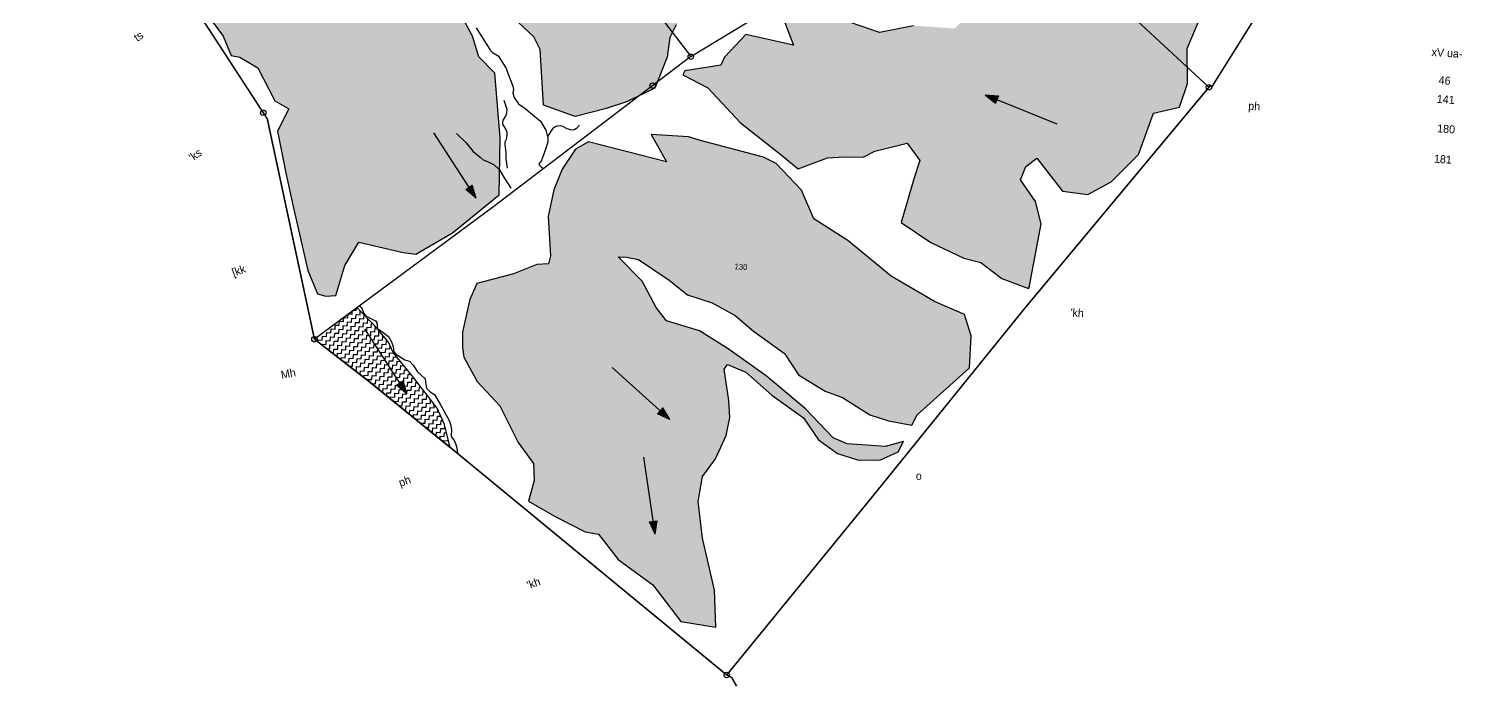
# Model space of a CAD drawing. Header units: metres. Extents: x 286068 to 287359, y 2005630 to 2007176.
# Drawn here: x 286094 to 287272, y 2005630 to 2006164 of the extents above; entities that cross this region are included whole.
import ezdxf
from ezdxf.enums import TextEntityAlignment as Align

# ---------------------------------------------------------------- set-up
doc = ezdxf.new("R2010")
doc.units = ezdxf.units.M
doc.header["$MEASUREMENT"] = 0
doc.linetypes.add('DIVIDE', pattern=[1.25, 0.5, -0.25, 0, -0.25, 0, -0.25])
for name, color, linetype in [('LINE_WATER', 4, 'Continuous'), ('POLY_HATCH', 12, 'Continuous'), ('POLY_PARCEL', 6, 'Continuous'), ('SYM_ARROW', 1, 'Continuous'), ('SYM_STONE', 1, 'Continuous'), ('TEXT_MAPOUT', 7, 'Continuous'), ('TEXT_PARCEL', 7, 'Continuous'), ('V_BOUND_LINE', 7, 'Continuous'), ('V_DIVIDE_LINE', 7, 'DIVIDE')]:
    doc.layers.add(name, color=color, linetype=linetype)
doc.styles.add('TEXT_MAP', font='')
doc.styles.get('TEXT_MAP').set_extended_font_data('Kruti Dev 050')
pattern_1 = [(356.20205, (285772.9125, 2005632.3665), (3.457037, 3.026626), [3.248967, -3.248967]), (86.20205, (285776.1543, 2005632.1513), (-3.026626, 3.457037), [3.248967, -3.248967])]

# ---------------------------------------------------------------- blocks, each defined once
blk = doc.blocks.new('STONE')
blk.add_circle((0, 0), 0.851)
blk = doc.blocks.new('ARROWASPECT')
h = blk.add_hatch(color=256)
h.paths.add_polyline_path([(2.85, -2.85), (3.72, -1.98), (0, 0)])
h.paths.add_polyline_path([(0, 0), (1.98, -3.72), (2.85, -2.85)])
for points in [[(0, 0), (17.15, -17.15)], [(0, 0), (1.98, -3.72)], [(0, 0), (3.72, -1.98)], [(3.72, -1.98), (1.98, -3.72)]]:
    blk.add_lwpolyline(points)
blk = doc.blocks.new('897')
at = {"layer": 'POLY_HATCH'}
h = blk.add_hatch(dxfattribs=at)
h.set_pattern_fill('ZIGZAG', color=256, scale=25.991732, angle=-3.7979, style=0)
h.set_pattern_definition(pattern_1)
h.paths.add_polyline_path([(287242.2, 2006596.5), (287264.9, 2006643.9), (287272.1, 2006660.3), (287179.8, 2006730.6), (287174.3, 2006721.1), (287163.3, 2006703.9), (287175.9, 2006694.5), (287169.4, 2006668.1), (287162, 2006639.5), (287155.2, 2006602), (287146.4, 2006604.3), (287135.2, 2006609.3), (287111.8, 2006607.3), (287095, 2006591.7), (287059.7, 2006568), (287030, 2006551.7), (286996.6, 2006543.6), (286961.3, 2006545.6), (286930, 2006505.4), (286894.7, 2006488.1), (286895.2, 2006503), (286908.6, 2006523.9), (286897.7, 2006546.4), (286860, 2006531.4), (286849.1, 2006512.3), (286841.6, 2006502.1), (286833.7, 2006499.2), (286816.5, 2006490.9), (286810.8, 2006501.1), (286811.3, 2006515.6), (286806.4, 2006518.5), (286787.6, 2006512.1), (286774.8, 2006506.1), (286770.9, 2006499.5), (286766.7, 2006487.4), (286765.8, 2006480.2), (286748.8, 2006474.5), (286736.4, 2006468.1), (286730.6, 2006457.4), (286728.1, 2006446.9), (286723.4, 2006440.4), (286716.4, 2006430.2), (286715.7, 2006419.5), (286706.2, 2006405.2), (286701.9, 2006386.7), (286685.2, 2006404.4), (286680.4, 2006409.9), (286669.2, 2006396.1), (286661.8, 2006373.5), (286638.2, 2006365.7), (286611.8, 2006354.7), (286606.8, 2006346.8), (286604.5, 2006323.9), (286614.3, 2006305.3), (286606.2, 2006298.2), (286596.5, 2006288.1), (286587.7, 2006290.4), (286579.7, 2006297.4), (286577.7, 2006300), (286579.6, 2006303.3), (286587.8, 2006311.3), (286587.7, 2006315.2), (286562.7, 2006306.2), (286529, 2006293), (286518.4, 2006287.8), (286506.6, 2006271.1), (286485.3, 2006245.7), (286478.2, 2006242.7), (286466.2, 2006228.1), (286460.6, 2006208.9), (286460.8, 2006205), (286479.2, 2006180.3), (286503.7, 2006157.4), (286509, 2006147.2), (286511.6, 2006101.8), (286537.4, 2006092.7), (286561.8, 2006098.9), (286578.9, 2006104.5), (286602, 2006115.8), (286612.1, 2006140.8), (286614.2, 2006156.8), (286619.4, 2006167.1), (286625.3, 2006172.3), (286635.6, 2006174.1), (286652, 2006169.1), (286671.2, 2006172.9), (286665.6, 2006206.2), (286672.5, 2006209.1), (286688.8, 2006210.2), (286700.6, 2006211.1), (286708.4, 2006227.9), (286721.2, 2006243.2), (286726.8, 2006260.7), (286738.4, 2006284.5), (286751.1, 2006290.9), (286764.9, 2006313.4), (286782.3, 2006315.1), (286794.1, 2006332.7), (286806.7, 2006336.9), (286817.5, 2006354.4), (286829.1, 2006377.6), (286839.9, 2006389.2), (286856.2, 2006390.3), (286866, 2006404.2), (286883.3, 2006428.7), (286890.2, 2006432.2), (286896.5, 2006434.5), (286888.1, 2006459.7), (286901.4, 2006473.8), (286917.6, 2006475), (286938.5, 2006478.1), (286956.7, 2006483), (286968, 2006484.5), (287008.3, 2006489.8), (287037.4, 2006490.7), (287058.6, 2006497.6), (287069.3, 2006500.3), (287080.8, 2006495.6), (287106.6, 2006490), (287120.7, 2006491.3), (287137.8, 2006496.8), (287156.4, 2006507.9), (287180.1, 2006519.7), (287198.4, 2006535.2), (287218.8, 2006555.7), (287233.4, 2006574.2)])
h = blk.add_hatch(dxfattribs=at)
h.set_pattern_fill('ZIGZAG', color=256, scale=25.991732, angle=-3.7979, style=0)
h.set_pattern_definition(pattern_1)
h.paths.add_polyline_path([(287098.3, 2006273.8), (287112.5, 2006298.3), (287117.2, 2006296.4), (287115, 2006275.9), (287120.1, 2006266.3), (287127.3, 2006265.4), (287144.6, 2006275.6), (287146.2, 2006288.8), (287157, 2006304.3), (287197.2, 2006347.9), (287166.9, 2006336.9), (287157.7, 2006344.8), (287116.9, 2006339.8), (287119.3, 2006357.5), (287130.9, 2006380.6), (287139.8, 2006391.7), (287152.3, 2006391.3), (287170.1, 2006379.2), (287201.2, 2006371.9), (287227.5, 2006433.6), (287246.2, 2006483.3), (287244.5, 2006486.9), (287222.1, 2006479.1), (287198.8, 2006475), (287166.8, 2006475.1), (287148.2, 2006475.5), (287110.5, 2006467.5), (287084.6, 2006452.1), (287061.2, 2006435.5), (287051.2, 2006418.7), (287031.6, 2006416.8), (287001.1, 2006414.4), (286969, 2006399.5), (286951.6, 2006381.3), (286936.5, 2006363.9), (286927.4, 2006341.4), (286918, 2006335.2), (286909.6, 2006342.2), (286886.1, 2006359.9), (286884.6, 2006367.7), (286875.8, 2006363), (286862.3, 2006343.3), (286866.9, 2006303), (286890.3, 2006284.2), (286894.7, 2006265.7), (286904.3, 2006227.1), (286879.7, 2006228.3), (286813.7, 2006234.3), (286771.1, 2006220.2), (286809.2, 2006203.1), (286849.7, 2006191.5), (286869.2, 2006180.5), (286862.4, 2006174.4), (286855.9, 2006174), (286845.5, 2006164.2), (286812.1, 2006166.4), (286784.6, 2006161), (286760.8, 2006169), (286705.2, 2006181.1), (286706.3, 2006172.6), (286714.5, 2006150.6), (286675.8, 2006159.2), (286658.5, 2006141), (286655.6, 2006134.3), (286626.5, 2006129.7), (286624.7, 2006126.6), (286645.1, 2006116), (286671.5, 2006087.5), (286704.6, 2006061.5), (286718.5, 2006050.2), (286742.2, 2006059.2), (286756, 2006059.9), (286771.3, 2006059.7), (286780.6, 2006064.7), (286806.9, 2006071.1), (286817.3, 2006057), (286812.7, 2006042.8), (286802.2, 2006006.7), (286826.2, 2005990.5), (286852.9, 2005977.8), (286866.8, 2005974.1), (286883.8, 2005961.2), (286905.5, 2005953.1), (286906, 2005953.9), (286915.9, 2006005.5), (286911.2, 2006023.8), (286899, 2006041.2), (286903.4, 2006052.2), (286912.3, 2006058.9), (286933.2, 2006032.1), (286953.7, 2006029.5), (286972.6, 2006039.6), (286994.7, 2006061.9), (287007, 2006095.5), (287028, 2006100.2), (287034.5, 2006119.6), (287034.4, 2006147.9), (287047.8, 2006179.8), (287063.4, 2006210.6), (287073.5, 2006210.7), (287082.2, 2006208.5), (287082.6, 2006231.6)])
h = blk.add_hatch(dxfattribs=at)
h.set_pattern_fill('ZIGZAG', color=256, scale=25.991732, angle=-3.7979, style=0)
h.set_pattern_definition(pattern_1)
h.paths.add_polyline_path([(286409.7, 2006217.5), (286416, 2006238.3), (286428.7, 2006264), (286426.4, 2006297.9), (286433.9, 2006343.2), (286433.1, 2006358.7), (286421.7, 2006358.7), (286399, 2006348.1), (286404.2, 2006386.4), (286389.6, 2006405.5), (286386.8, 2006421.6), (286376, 2006424.2), (286359.2, 2006415.9), (286338.8, 2006417.2), (286316.5, 2006423.6), (286304.4, 2006418.8), (286279.7, 2006418.5), (286261.5, 2006417.4), (286247.5, 2006411.9), (286228.6, 2006395.8), (286209, 2006379.2), (286126.6, 2006282.2), (286116.9, 2006268.9), (286127.6, 2006259.1), (286154.9, 2006253.1), (286168.2, 2006248.1), (286208.9, 2006238.5), (286213.6, 2006229.5), (286226.2, 2006212.9), (286227.1, 2006191.3), (286251.4, 2006157.8), (286257.9, 2006142.3), (286265, 2006141), (286279.6, 2006132.1), (286293.4, 2006105.4), (286304.7, 2006099), (286295.5, 2006080.7), (286302.7, 2006045.5), (286308.8, 2006017.1), (286320.3, 2005967.8), (286328.1, 2005948.7), (286334.8, 2005946.8), (286342.9, 2005947.4), (286350.2, 2005971.9), (286361.7, 2005990.8), (286397.5, 2005982.4), (286408, 2005980.9), (286437.6, 2005998.3), (286475.7, 2006029.1), (286476.5, 2006075.3), (286472, 2006127.8), (286459.2, 2006141.1), (286453.9, 2006157.8), (286445.8, 2006173.1), (286440.3, 2006193.9), (286431, 2006201.3), (286417.7, 2006207.5)])
h = blk.add_hatch(dxfattribs=at)
h.set_pattern_fill('ZIGZAG', color=256, scale=25.991732, angle=-3.7979, style=0)
h.set_pattern_definition(pattern_1)
h.paths.add_polyline_path([(286639.1, 2006073.2), (286629.4, 2006076.2), (286599.1, 2006078.2), (286611.4, 2006055.9), (286548.2, 2006072.2), (286537.6, 2006066.3), (286526.8, 2006050), (286520, 2006033.1), (286515.4, 2006011.5), (286517.3, 2005979.5), (286515.6, 2005973.1), (286506.3, 2005972.5), (286487.2, 2005964.9), (286457.5, 2005957.1), (286451.8, 2005944.3), (286448.9, 2005931.2), (286445.9, 2005917.6), (286445.9, 2005905.1), (286447, 2005897.3), (286457.8, 2005877.6), (286476, 2005857.8), (286491, 2005828.1), (286503.6, 2005811.1), (286503.9, 2005797.3), (286499.4, 2005780.5), (286520.4, 2005768.2), (286545.5, 2005755.6), (286556.3, 2005753.6), (286572.3, 2005733.2), (286600.5, 2005712.7), (286623.2, 2005682.9), (286651.6, 2005678.2), (286650.4, 2005708.2), (286640.6, 2005750.5), (286637.3, 2005780.2), (286640.7, 2005800.6), (286651.4, 2005814.9), (286659.9, 2005833.7), (286662.9, 2005848.5), (286662.2, 2005862.3), (286658.2, 2005887.6), (286660.9, 2005891.5), (286675.9, 2005885.2), (286696.9, 2005866.5), (286722.8, 2005848.2), (286735, 2005830.4), (286750.4, 2005819.2), (286766.7, 2005814.1), (286784.8, 2005813.7), (286799.5, 2005820.4), (286804, 2005829), (286789.1, 2005824.9), (286774, 2005825.9), (286758.2, 2005827), (286746.9, 2005831.8), (286724.3, 2005855.3), (286692.4, 2005882.2), (286661.5, 2005904.2), (286638.4, 2005918.8), (286611.5, 2005926.8), (286603.2, 2005937.6), (286591.6, 2005959), (286572.3, 2005978.9), (286579.1, 2005978.4), (286588.8, 2005976.6), (286613.7, 2005959.8), (286628.5, 2005948), (286648.5, 2005941.5), (286667.3, 2005931.1), (286682.1, 2005918.4), (286707.3, 2005900.3), (286718.7, 2005883), (286740.4, 2005869.9), (286754.4, 2005864.6), (286776.5, 2005850.6), (286791.7, 2005845.7), (286810.8, 2005842.1), (286815.2, 2005850.5), (286857.6, 2005888.7), (286858.8, 2005914.6), (286853.5, 2005931.9), (286829.1, 2005942.5), (286794, 2005963), (286758.7, 2005992), (286731.2, 2006009.6), (286721, 2006033), (286700.6, 2006054.5), (286690.4, 2006059.7)])
h = blk.add_hatch(dxfattribs=at)
h.set_pattern_fill('ZIGZAG', color=256, scale=25.991732, angle=-3.7979, style=0)
h.set_pattern_definition(pattern_1)
h.paths.add_polyline_path([(286435.9, 2005824.1), (286431.1, 2005842.8), (286425.2, 2005856.1), (286406, 2005880.8), (286389.5, 2005901.2), (286385.6, 2005909.5), (286374.4, 2005923.1), (286360.3, 2005937.5), (286325.6, 2005911.9), (286370.6, 2005877.2)])
at = {"layer": 'LINE_WATER'}
for points in [[(286456.8, 2006164.7), (286467.9, 2006147), (286470.3, 2006144.6), (286474.8, 2006141.9), (286481.1, 2006132.2), (286486.7, 2006117.4), (286487.2, 2006114.7), (286486.8, 2006111.8), (286487.7, 2006108.1), (286491.3, 2006103), (286496.5, 2006099.5), (286504.4, 2006093), (286509.2, 2006088.8), (286513.6, 2006081.5), (286515.1, 2006075), (286515.1, 2006072.1), (286513.6, 2006066.7), (286511.4, 2006060.8), (286509.6, 2006056.5), (286507.7, 2006054.3), (286508, 2006053.5), (286509.5, 2006052), (286511.5, 2006050.3)], [(286479.4, 2006105.9), (286481.7, 2006098.6), (286481.6, 2006095.3), (286480.9, 2006093.4), (286478.7, 2006089.6), (286478.2, 2006087.5), (286478.5, 2006085.9), (286481.1, 2006082.1), (286481.8, 2006079.9), (286481.8, 2006077.4), (286481.2, 2006074.1), (286480.3, 2006071.8), (286480.1, 2006069.9), (286481.1, 2006063.6), (286481.1, 2006058.6), (286482, 2006050.9)], [(286540.9, 2006085.6), (286538.3, 2006082.9), (286537.1, 2006082.2), (286535.9, 2006081.5), (286533.7, 2006081.8), (286530.8, 2006082.7), (286527.3, 2006084.5), (286525.1, 2006085.1), (286522.7, 2006084.9), (286521.2, 2006084.3), (286518.8, 2006082.7), (286514.8, 2006076.4)], [(286440.9, 2006078.9), (286448.9, 2006071.4), (286454.5, 2006064.4), (286460.2, 2006059.8), (286462.6, 2006057.5), (286466.2, 2006056.1), (286471.5, 2006053.6), (286475.9, 2006049.4), (286479.7, 2006042.9), (286483.6, 2006036.6), (286485, 2006034.6)], [(286362.1, 2005938.9), (286363.9, 2005937.8), (286365.8, 2005932.7), (286367, 2005931.2), (286370.9, 2005929.1), (286375.2, 2005926.9), (286376.2, 2005925.2), (286376.4, 2005922.8), (286376.8, 2005920.7), (286379.1, 2005918.9), (286385.7, 2005914.1), (286388.2, 2005909.7), (286389.4, 2005905.9), (286390.1, 2005901.8), (286391.6, 2005899.7), (286399, 2005895.2), (286402.8, 2005894), (286405.8, 2005890.8), (286409.3, 2005885.5), (286415.5, 2005879.9), (286415.9, 2005877.1), (286416.5, 2005872.3), (286419.6, 2005869.3), (286423, 2005867.1), (286427.9, 2005858.6), (286435, 2005846), (286436.4, 2005841.9), (286436.9, 2005838.3), (286436.6, 2005833.4), (286437.2, 2005832.1), (286438.8, 2005830.3), (286440.2, 2005827.4), (286441.1, 2005823.9), (286441.7, 2005819.3)]]:
    blk.add_lwpolyline(points, dxfattribs=at)
at = {"layer": 'POLY_HATCH'}
for points in [[(286619.4, 2006167.1), (286614.2, 2006156.8), (286612.1, 2006140.8), (286602, 2006115.8), (286578.9, 2006104.5), (286561.8, 2006098.9), (286537.4, 2006092.7), (286511.6, 2006101.8), (286509, 2006147.2), (286503.7, 2006157.4), (286479.2, 2006180.3)], [(286812.1, 2006166.4), (286784.6, 2006161), (286760.8, 2006169)], [(286706.3, 2006172.6), (286714.5, 2006150.6), (286675.8, 2006159.2), (286658.5, 2006141), (286655.6, 2006134.3), (286626.5, 2006129.7), (286624.7, 2006126.6), (286645.1, 2006116), (286671.5, 2006087.5), (286704.6, 2006061.5), (286718.5, 2006050.2), (286742.2, 2006059.2), (286756, 2006059.9), (286771.3, 2006059.7), (286780.6, 2006064.7), (286806.9, 2006071.1), (286817.3, 2006057), (286812.7, 2006042.8), (286802.2, 2006006.7), (286826.2, 2005990.5), (286852.9, 2005977.8), (286866.8, 2005974.1), (286883.8, 2005961.2), (286905.5, 2005953.1), (286905.5, 2005953.1), (286906, 2005953.9), (286915.9, 2006005.5), (286911.2, 2006023.8), (286899, 2006041.2), (286903.4, 2006052.2), (286912.3, 2006058.9), (286933.2, 2006032.1), (286953.7, 2006029.5), (286972.6, 2006039.6), (286994.7, 2006061.9), (287007, 2006095.5), (287028, 2006100.2), (287034.5, 2006119.6), (287034.4, 2006147.9), (287047.8, 2006179.8)], [(286334.8, 2005946.8), (286342.9, 2005947.4), (286350.2, 2005971.9), (286361.7, 2005990.8), (286397.5, 2005982.4), (286408, 2005980.9), (286437.6, 2005998.3), (286475.7, 2006029.1), (286476.5, 2006075.3), (286472, 2006127.8), (286459.2, 2006141.1), (286453.9, 2006157.8), (286445.8, 2006173.1)], [(286227.1, 2006191.3), (286251.4, 2006157.8), (286257.9, 2006142.3), (286265, 2006141), (286279.6, 2006132.1), (286293.4, 2006105.4), (286304.7, 2006099), (286295.5, 2006080.7), (286302.7, 2006045.5), (286308.8, 2006017.1), (286320.3, 2005967.8), (286328.1, 2005948.7), (286334.8, 2005946.8)], [(286857.6, 2005888.7), (286858.8, 2005914.6), (286853.5, 2005931.9), (286829.1, 2005942.5), (286794, 2005963), (286758.7, 2005992), (286731.2, 2006009.6), (286721, 2006033), (286700.6, 2006054.5), (286690.4, 2006059.7), (286639.1, 2006073.2), (286629.4, 2006076.2), (286599.1, 2006078.2), (286611.4, 2006055.9), (286548.2, 2006072.2), (286537.6, 2006066.3), (286526.8, 2006050), (286520, 2006033.1), (286515.4, 2006011.5), (286517.3, 2005979.5), (286515.6, 2005973.1), (286506.3, 2005972.5), (286487.2, 2005964.9), (286457.5, 2005957.1), (286451.8, 2005944.3), (286448.9, 2005931.2), (286445.9, 2005917.6), (286445.9, 2005905.1), (286447, 2005897.3), (286457.8, 2005877.6), (286476, 2005857.8), (286491, 2005828.1), (286503.6, 2005811.1), (286503.9, 2005797.3), (286499.4, 2005780.5)], [(286804, 2005829), (286789.1, 2005824.9), (286774, 2005825.9), (286758.2, 2005827), (286746.9, 2005831.8), (286724.3, 2005855.3), (286692.4, 2005882.2), (286661.5, 2005904.2), (286638.4, 2005918.8), (286611.5, 2005926.8), (286603.2, 2005937.6), (286591.6, 2005959), (286572.3, 2005978.9), (286579.1, 2005978.4), (286588.8, 2005976.6), (286613.7, 2005959.8), (286628.5, 2005948), (286648.5, 2005941.5), (286667.3, 2005931.1), (286682.1, 2005918.4), (286707.3, 2005900.3), (286718.7, 2005883), (286740.4, 2005869.9), (286754.4, 2005864.6), (286776.5, 2005850.6), (286791.7, 2005845.7), (286810.8, 2005842.1)], [(286499.4, 2005780.5), (286520.4, 2005768.2), (286545.5, 2005755.6), (286556.3, 2005753.6), (286572.3, 2005733.2), (286600.5, 2005712.7), (286623.2, 2005682.9), (286651.6, 2005678.2), (286650.4, 2005708.2), (286640.6, 2005750.5), (286637.3, 2005780.2), (286640.7, 2005800.6), (286651.4, 2005814.9), (286659.9, 2005833.7), (286662.9, 2005848.5), (286662.2, 2005862.3), (286658.2, 2005887.6), (286660.9, 2005891.5), (286675.9, 2005885.2), (286696.9, 2005866.5), (286722.8, 2005848.2), (286735, 2005830.4), (286750.4, 2005819.2), (286766.7, 2005814.1), (286784.8, 2005813.7), (286799.5, 2005820.4), (286804, 2005829)], [(286810.8, 2005842.1), (286815.2, 2005850.5), (286857.6, 2005888.7)]]:
    blk.add_lwpolyline(points, dxfattribs=at)
blk.add_lwpolyline([(286325.6, 2005911.9), (286370.6, 2005877.2), (286435.9, 2005824.1), (286431.1, 2005842.8), (286425.2, 2005856.1), (286406, 2005880.8), (286389.5, 2005901.2), (286385.6, 2005909.5), (286374.4, 2005923.1), (286360.3, 2005937.5)], close=True, dxfattribs=at)
at = {"layer": 'POLY_PARCEL'}
for points in [[(286869.4, 2006285.5), (287052, 2006116.4)], [(286550, 2006250.9), (286552.7, 2006243.9), (286631.2, 2006141.3)], [(286631.2, 2006141.3), (286699.8, 2006182.7)], [(286631.2, 2006141.3), (286470.2, 2006018.9), (286325.6, 2005911.9)]]:
    blk.add_lwpolyline(points, dxfattribs=at)
at = {"layer": 'V_BOUND_LINE', "const_width": 1.3}
for points in [[(287201.1, 2006354.4), (287196, 2006343), (287054.6, 2006117.1), (287052.9, 2006117.5), (287052, 2006116.4)], [(286325.6, 2005911.9), (286287.3, 2006090.7), (286198.7, 2006226.8), (286139.3, 2006249.4), (286108.1, 2006260.9), (286094.4, 2006272.9)], [(287052, 2006116.4), (286902.5, 2005937.1), (286780.2, 2005786), (286660.4, 2005639.4)], [(286660.4, 2005639.4), (286441.1, 2005819.8), (286370.6, 2005877.2), (286325.6, 2005911.9)]]:
    blk.add_lwpolyline(points, dxfattribs=at)
at = {"layer": 'V_DIVIDE_LINE', "const_width": 1.3}
blk.add_lwpolyline([(286668.4, 2005630.3), (286664.5, 2005637.3), (286660.4, 2005639.4)], dxfattribs=at)
at = {"layer": 'SYM_ARROW', "xscale": 2.599173233913084, "yscale": 2.599173233913084, "zscale": 2.599173233913084}
for p, rotation in [((286870.2, 2006110.4), 22.8827516847866), ((286456.8, 2006026.5), 167.9213707291956), ((286400.7, 2005867.5), 167.9213707291956), ((286614.2, 2005846.8), 183.1462138868623), ((286602.3, 2005753.8), 143.4420880665525)]:
    blk.add_blockref('ARROWASPECT', p, dxfattribs=dict(at, rotation=rotation))
at = {"layer": 'SYM_STONE', "xscale": 2.599173233913084, "yscale": 2.599173233913084, "zscale": 2.599173233913084, "rotation": 356.2020529719174}
for p in [(286631.2, 2006141.3), (286600.3, 2006117.8), (287052, 2006116.4), (286284, 2006095.7), (286325.6, 2005911.9), (286660.4, 2005639.4)]:
    blk.add_blockref('STONE', p, dxfattribs=at)
at = {"layer": 'TEXT_MAPOUT', "style": 'TEXT_MAP'}
for s, rotation, p in [('ts', 35.083, (286181.8, 2006153.2)), ('xV ua-', 356.2021, (287232.7, 2006141.9)), ('46', 356.2021, (287238.4, 2006119)), ('141', 356.2021, (287236.9, 2006103.8)), ('ph', 356.2021, (287083.8, 2006098.2)), ('180', 356.2021, (287237.2, 2006079.9)), ("'ks", 35.083, (286226.4, 2006056)), ('181', 356.2021, (287234.6, 2006055.3)), ('[kk', 19.524, (286259.9, 2005962.7)), ("'kh", 356.2021, (286939.4, 2005930.5)), ('Mh', 10.7222, (286299, 2005879.7)), ('ph', 19.524, (286395.4, 2005792.1)), ('o', 356.2021, (286813.8, 2005797.9)), ("'kh", 19.524, (286499.5, 2005709))]:
    blk.add_text(s, height=6.5, rotation=rotation, dxfattribs=at).set_placement(p)
at = {"layer": 'TEXT_PARCEL', "style": 'TEXT_MAP'}
blk.add_text('130', height=4.68, rotation=356.2021, dxfattribs=at).set_placement((286672, 2005970.7), align=Align.MIDDLE)

msp = doc.modelspace()

# ---------------------------------------------------------------- block references
msp.add_blockref('897', (0, 0))

doc.saveas('drawing.dxf')
